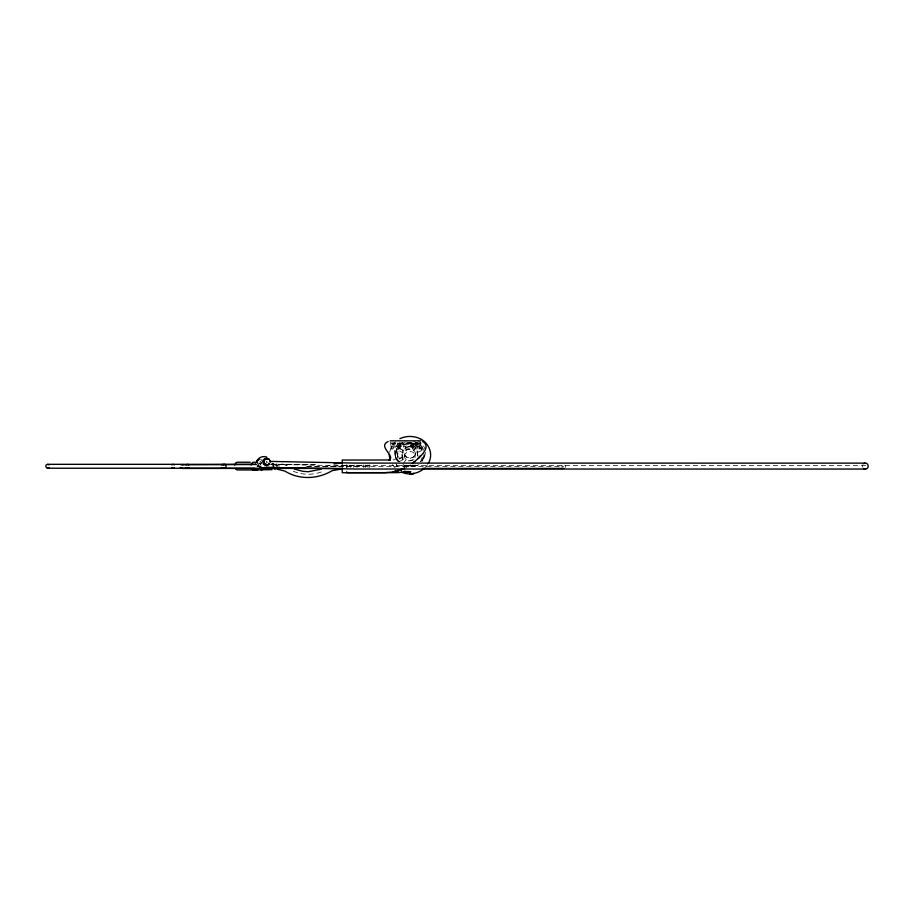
<?xml version="1.0" encoding="UTF-8"?>
<svg xmlns="http://www.w3.org/2000/svg" width="914" height="914" viewBox="0 0 914 914"><rect width="100%" height="100%" fill="white"/><g stroke="black" fill="none" stroke-linecap="round" stroke-linejoin="round"><path stroke-width="0.69" stroke-dasharray="4.57 3.43" d="M276.976 466.483L276.988 465.706A2.982 2.034 -90 0 0 276.211 463.729M267.836 462.758L267.882 461.856M565.412 467.454L565.103 465.089M389.501 452.281L391.935 445.621L395.339 441.702M415.39 453.698A5.461 4.73 0 0 0 409.929 448.968A5.461 4.73 0 0 0 404.479 453.698A5.461 4.73 0 0 0 409.929 458.428L413.791 457.046L415.39 453.264L414.933 458.028M417.652 455.492L416.853 449.802L417.915 456.235L417.915 453.264M422.085 457.617L420.646 461.593L416.853 459.696M424.05 455.309L421.228 461.204M422.371 461.364L424.29 455.149L424.29 456.235L423.799 453.013M419.869 446.718L420.92 440.834M862.599 464.906L862.565 467.191M423.799 458.371L424.816 455.663M562.041 465.5L562.03 467.454M350.485 467.454L350.176 465.089M357.066 467.454L356.746 465.089M415.207 454.487C413.608 459.639 404.651 458.828 404.479 453.264L404.479 456.235A5.461 4.73 0 0 0 409.929 460.964L413.596 459.708M260.547 464.963L261.084 462.038L259.039 460.485L261.93 460.873M403.748 462.975L405.942 459.685L409.929 460.61L413.928 459.685M416.121 446.957L413.928 450.248A7.986 6.912 0 0 0 405.942 450.248L403.748 446.957L403.748 443.987L405.942 447.277L409.929 446.352L413.928 447.277L416.121 443.987L416.121 446.957A12.362 10.705 0 0 0 403.748 446.957M347.411 465.089L347.103 467.454M353.981 465.089L353.672 467.454M425.17 467.42L427.603 464.666M402.754 442.502C397.59 444.947 394.882 450.659 395.579 456.235C396.025 443.096 415.664 439.577 422.371 450.019M418.966 464.678L411.791 467.374M409.015 465.832L406.479 467.248M325.715 467.088L330.034 465.146M403.017 459.696L399.224 461.593A12.362 10.705 0 0 1 399.224 450.876L403.017 452.773A7.986 6.912 0 0 0 403.017 459.696L403.017 456.726L399.224 458.622L397.567 453.264L397.567 456.235M416.853 452.773L420.646 450.876L421.468 452.601M415.379 465.089L409.929 466.129A14.361 12.43 0 0 1 402.754 464.472M416.121 465.512L409.929 466.94L403.748 465.512M393.191 459.982L396.505 458.657L395.705 460.473M391.158 443.827L419.869 443.827M271.675 464.323L315.319 464.323M270.521 464.518L315.867 464.518M865.729 465.672L341.253 465.672A51.824 37.965 90 0 0 332.285 467.134M306.796 466.277L363.555 466.277M306.658 466.471L563.744 466.471M281.992 463.935L286.425 465.352M413.654 441.256L420.086 444.478L422.371 447.049M271.972 463.147L273.309 464.278L273.72 466.483M287.259 465.683L285.956 465.157M397.202 466.54L396.23 464.483M392.266 464.666L395.511 468.334M259.576 463.398L259.987 464.186M396.356 464.746L396.996 466.014M421.88 450.922L420.646 448.34L416.853 450.236L417.652 451.904M273.64 463.912L274.131 466.563M395.054 455.663L396.07 458.371M390.324 442.01L391.158 446.718M276.988 465.706L276.988 466.483M419.377 448.888L419.377 446.718L405.519 446.718L405.519 448.888M417.949 446.718L417.949 448.888M417.881 442.959L417.881 448.888M416.224 442.959L416.224 448.888M415.664 446.718L415.664 448.888M413.505 442.959L413.505 448.888M412.694 446.718L412.694 448.888M412.431 442.959L412.431 448.888M411.7 442.959L411.7 448.888M410.969 442.959L410.969 448.888M403.017 452.773L403.017 449.802L401.943 456.235M400.058 442.959L400.058 448.888M399.327 442.959L399.327 448.888M398.595 442.959L398.595 448.888M398.333 448.888L398.333 446.718L391.649 446.718L391.649 448.888M397.533 442.959L397.533 448.888M394.802 442.959L394.802 448.888M393.146 442.959L393.146 448.888M393.077 446.718L393.077 448.888M369.599 464.918L369.599 467.534M367.976 464.918L367.976 467.454M365.177 464.975L365.177 467.591M363.555 464.895L363.555 467.374M346.68 464.678L346.68 467.957M342.259 464.735L342.259 468.014M260.513 464.392A1.954 1.325 -90 0 1 261.004 465.112M261.107 462.267A3.862 2.628 -90 0 1 261.792 462.393M275.24 465.672A51.824 37.965 90 0 1 280.392 466.151M293.28 471.247A74.765 52.007 81 0 0 308.247 474.252A74.765 52.007 -81 0 0 323.213 471.247M370.17 465.672A87.276 2.171 0.4 0 1 270.91 463.981M261.804 463.398A87.276 2.171 0.4 0 1 258.913 462.998M260.467 459.708A2.982 2.936 81.6 0 1 261.964 459.982M266.271 461.09A3.896 3.839 81.6 0 1 266.431 463.101M406.216 467.157A14.361 12.43 0 0 1 400.698 464.666M397.499 461.364A14.361 12.43 0 0 1 402.754 444.387A14.361 12.43 0 0 1 422.371 448.934M398.938 461.696A14.361 12.43 0 0 1 406.216 441.691M414.842 442.01A14.361 12.43 0 0 1 423.799 450.476M425.341 452.202A15.412 13.344 0 0 1 420.828 461.639M413.916 465.089A15.412 13.344 0 0 1 405.942 465.089M399.041 461.639A15.412 13.344 0 0 1 399.041 442.776M417.641 440.651A15.412 13.344 0 0 1 424.816 448.751M404.479 456.235A5.461 4.73 0 0 1 409.929 451.505A5.461 4.73 0 0 1 415.39 456.235M272.966 465.729L272.955 466.506A2.982 2.034 -90 0 1 273.743 463.741L272.966 465.729M416.121 444.421L413.928 447.711A7.986 6.912 0 0 0 405.942 447.711L403.748 444.421A12.362 10.705 0 0 1 416.121 444.421M410.535 464.792L408.238 466.323L410.535 464.826M403.017 457.16L399.224 459.057A12.362 10.705 0 0 1 399.224 448.34L403.017 450.236A7.986 6.912 0 0 0 403.017 457.16M419.869 442.959L391.158 442.959L391.158 448.888L419.869 448.888L419.869 442.959"/><path stroke-width="1.37" d="M257.165 462.827L257.234 461.364M234.692 465.089L235.915 462.747L237.229 462.233L250.242 462.233M256.937 461.958C257.622 457.48 262.924 455.549 266.797 457.091M388.77 460.039C396.505 456.44 377.025 446.512 388.153 441.542M428.289 463.284C433.773 454.726 429.089 442.822 420.143 438.754M257.234 460.999L259.416 459.011M424.359 468.334C418.212 473.681 408.981 475.646 401.44 472.104M412.26 463.627L414.922 461.456L412.762 463.204M412.762 463.238C417.549 458.759 432.79 447.597 422.668 441.451M186.113 464.895L187.507 464.323L188.89 464.895M188.89 467.66L187.507 468.231L186.113 467.66M221.337 464.895L222.719 464.323L224.113 464.895M222.959 464.895C227.038 461.981 227.038 470.573 222.959 467.66M224.113 467.66L222.719 468.231L221.337 467.66M49.059 467.66C46.397 470.15 44.009 464.426 47.665 464.323L256.023 464.323M171.695 464.895L173.089 464.323L174.483 464.895M174.483 467.66L173.089 468.231L171.695 467.66M863.559 463.706L864.998 463.135L355.295 463.101L269.996 461.399M256.571 460.576L258.034 460.062M404.605 468.242L392.883 471.99L384.703 472.721L342.259 472.721L342.259 468.722M180.995 464.78L254.903 464.518M321.225 469.168L308.258 471.727L302.465 471.258L294.274 469.019M399.864 438.697C406.182 435.704 413.688 435.704 420.006 438.697M274.988 467.557L355.192 469.019L865.684 469.053C869.671 468.711 868.631 462.267 864.713 463.135M266.294 467.385L261.667 467.865L258.125 465.546M334.01 463.924L340.762 463.135M182.469 468.356L180.275 467.454M266.637 468.356L264.432 467.454M411.323 473.806L412.694 473.692M251.773 468.813A3.862 2.628 -90 0 0 253.635 469.945L272.029 469.659M341.242 469.053L332.148 470.664C317.844 479.279 299.335 480.079 284.962 471.133L277.136 469.168M403.874 471.658L409.152 471.578L397.59 472.652L346.68 472.652L346.68 471.807M390.107 440.834L420.92 440.834M390.347 459.982L342.259 460.039L342.259 464.026M47.665 468.231L305.379 468.231M181.966 468.425L254.903 468.425M262.809 468.425L342.716 468.425M422.485 468.425L563.744 468.425M257.714 469.979L237.229 469.945L235.378 468.813M256.126 462.244L253.635 462.233A3.862 2.628 -90 0 0 251.099 465.089M864.621 469.042L865.684 469.053M266.408 467.145L274.36 467.534M405.062 471.83L410.854 471.83L408.901 472.412L410.055 472.115L404.342 471.293M47.665 464.323L49.059 464.895M181.966 464.518L182.949 464.78M260.89 466.746L257.234 466.106M864.895 469.042L863.479 468.425M255.463 464.026L255.817 464.723M390.027 460.05L389.147 454.612M262.421 469.465A3.862 2.628 -90 0 1 261.107 469.979M276.222 468.459A2.982 2.034 -90 0 1 273.743 468.471M258.296 464.358A2.982 2.936 81.6 0 1 257.942 463.661M267.025 464.918A3.199 3.153 81.6 0 1 262.992 462.964M262.855 461.319A3.199 3.153 81.6 0 1 266.522 458.759M267.688 464.815A3.199 3.153 81.6 0 1 263.483 462.05A3.199 3.153 81.6 0 1 267.185 458.668M267.973 458.919A3.199 3.153 81.6 0 1 268.67 459.376M269.036 463.878A3.199 3.153 81.6 0 1 268.419 464.438M269.402 464.038A3.462 3.416 81.6 0 1 265.071 464.769A3.462 3.416 81.6 0 1 263.586 460.565A3.462 3.416 81.6 0 1 267.414 458.371M268.259 458.657A3.462 3.416 81.6 0 1 269.607 459.822M270.018 460.622A3.462 3.416 81.6 0 1 270.167 462.415M267.859 464.792A3.199 3.153 81.6 0 1 263.655 462.027A3.199 3.153 81.6 0 1 267.368 458.634M268.145 458.897A3.199 3.153 81.6 0 1 268.842 459.354M269.207 463.855A3.199 3.153 81.6 0 1 268.59 464.415M266.362 464.541A2.822 2.788 81.6 0 1 264.123 461.25A2.822 2.788 81.6 0 1 267.368 458.999M420.668 455.686L417.938 458.679L420.783 455.64M404.399 468.288L400.812 469.83L404.399 468.276M402.011 469.35L396.893 471.087L402.011 469.35M398.31 470.641L392.883 471.99L398.31 470.641M414.053 473.475L409.929 473.955L414.053 473.475"/></g></svg>
